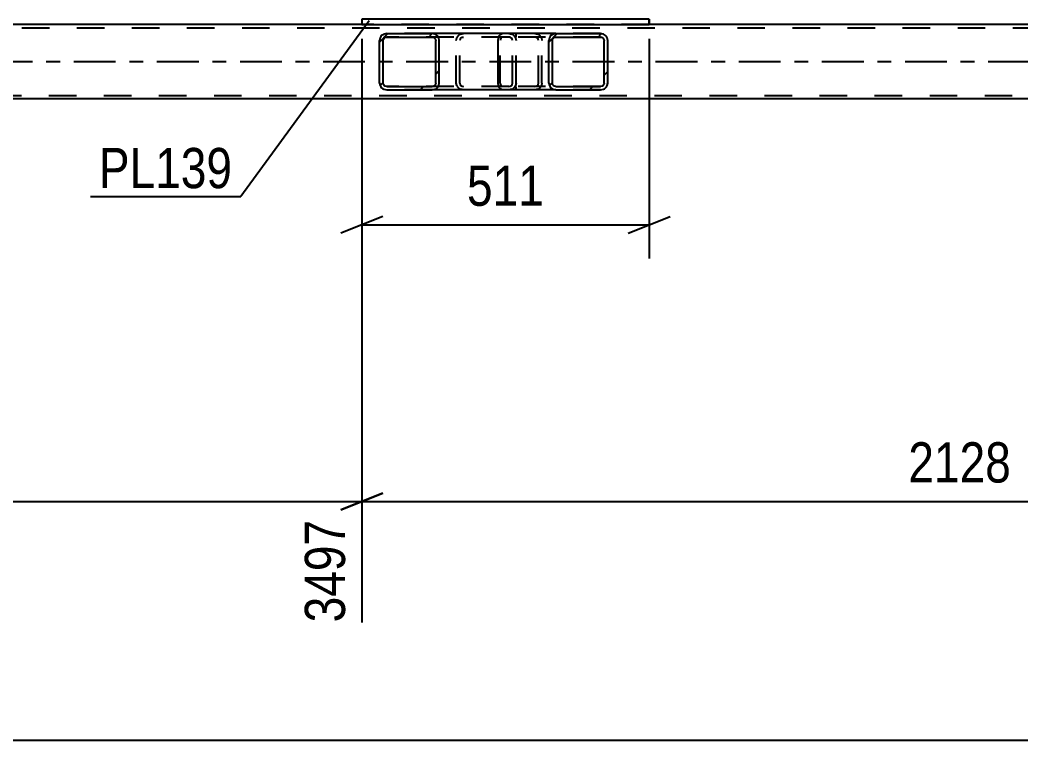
# Model space of a CAD drawing. Header units: millimetres. Extents: x -777 to 412, y -850 to -9.
# Drawn here: x -571 to -499.8, y -586.5 to -535.2 of the extents above; entities that cross this region are included whole.
import ezdxf

# ---------------------------------------------------------------- set-up
doc = ezdxf.new("R2010")
doc.units = ezdxf.units.MM
doc.linetypes.add('DXK_LINE_DOT2', pattern=[3.9198, 1.9599, -1.9599])
doc.linetypes.add('DXK_LINE_DOT3', pattern=[5.9187, 2.979, -0.9799, 0.9799, -0.9799])
doc.styles.add('Arial Narrow', font='ARIALN.TTF', dxfattribs={"height": 0.2})

# ---------------------------------------------------------------- blocks, each defined once
blk = doc.blocks.new('Part-570390744-5803 - 5775')
at = {"linetype": 'Continuous'}
h = blk.add_hatch(dxfattribs=at)
h.set_pattern_fill('', scale=0.7, style=0, pattern_type=0)
h.set_pattern_definition([(45, (-533.3173, -539.858), (-1.57154, 1.57154), [])])
h.paths.add_polyline_path([(-533.356, -539.674), (-533.317, -539.858), (-533.208, -540.014), (-533.045, -540.118), (-532.853, -540.154), (-529.669, -540.154), (-529.476, -540.118), (-529.313, -540.014), (-529.204, -539.858), (-529.166, -539.674), (-529.166, -536.634), (-529.204, -536.451), (-529.313, -536.295), (-529.476, -536.191), (-529.669, -536.154), (-532.853, -536.154), (-533.045, -536.191), (-533.208, -536.295), (-533.317, -536.451), (-533.356, -536.634)])
h.paths.add_polyline_path([(-533.085, -536.542), (-533.031, -536.465), (-532.949, -536.413), (-532.853, -536.394), (-529.669, -536.394), (-529.572, -536.413), (-529.491, -536.465), (-529.436, -536.542), (-529.417, -536.634), (-529.417, -539.674), (-529.436, -539.766), (-529.491, -539.844), (-529.572, -539.896), (-529.669, -539.914), (-532.853, -539.914), (-532.949, -539.896), (-533.031, -539.844), (-533.085, -539.766), (-533.104, -539.674), (-533.104, -536.634)])
at = {"color": 2, "linetype": 'Continuous'}
for p, q in [((-536.787, -536.191), (-536.683, -536.154)), ((-532.853, -536.154), (-536.683, -536.154)), ((-532.853, -536.154), (-533.045, -536.191)), ((-532.853, -536.154), (-529.669, -536.154)), ((-529.476, -536.191), (-529.669, -536.154)), ((-536.954, -536.634), (-536.934, -536.451)), ((-536.954, -539.674), (-536.954, -536.634)), ((-536.934, -536.451), (-536.875, -536.295)), ((-536.875, -536.295), (-536.787, -536.191)), ((-533.317, -536.451), (-533.356, -536.634)), ((-533.356, -539.674), (-533.356, -536.634)), ((-533.104, -536.634), (-533.085, -536.542)), ((-533.104, -539.674), (-533.104, -536.634)), ((-533.085, -536.542), (-533.031, -536.465)), ((-533.031, -536.465), (-532.949, -536.413)), ((-532.949, -536.413), (-532.853, -536.394)), ((-532.853, -536.394), (-529.669, -536.394)), ((-529.669, -536.394), (-529.572, -536.413)), ((-529.572, -536.413), (-529.491, -536.465)), ((-529.491, -536.465), (-529.436, -536.542)), ((-529.436, -536.542), (-529.417, -536.634)), ((-529.417, -539.674), (-529.417, -536.634)), ((-529.166, -536.634), (-529.204, -536.451)), ((-529.166, -539.674), (-529.166, -536.634)), ((-536.934, -539.858), (-536.954, -539.674)), ((-533.356, -539.674), (-533.317, -539.858)), ((-533.085, -539.766), (-533.104, -539.674)), ((-529.417, -539.674), (-529.436, -539.766)), ((-529.204, -539.858), (-529.166, -539.674)), ((-536.875, -540.014), (-536.934, -539.858)), ((-536.787, -540.118), (-536.875, -540.014)), ((-536.683, -540.154), (-536.787, -540.118)), ((-532.853, -540.154), (-536.683, -540.154)), ((-533.031, -539.844), (-533.085, -539.766)), ((-533.045, -540.118), (-532.853, -540.154)), ((-532.949, -539.896), (-533.031, -539.844)), ((-532.853, -539.914), (-532.949, -539.896)), ((-532.853, -539.914), (-529.669, -539.914)), ((-532.853, -540.154), (-529.669, -540.154)), ((-529.572, -539.896), (-529.669, -539.914)), ((-529.669, -540.154), (-529.476, -540.118)), ((-529.491, -539.844), (-529.572, -539.896)), ((-529.436, -539.766), (-529.491, -539.844))]:
    blk.add_line(p, q, dxfattribs=at)
at = {"color": 7, "linetype": 'DXK_LINE_DOT2'}
for p, q in [((-535.691, -536.394), (-535.691, -536.154)), ((-534.349, -536.154), (-534.157, -536.191)), ((-529.669, -536.154), (-532.853, -536.154)), ((-536.809, -536.542), (-536.819, -536.634)), ((-536.819, -539.674), (-536.819, -536.634)), ((-536.779, -536.465), (-536.809, -536.542)), ((-536.735, -536.413), (-536.779, -536.465)), ((-536.683, -536.394), (-536.735, -536.413)), ((-529.669, -536.394), (-536.683, -536.394)), ((-534.253, -536.413), (-534.349, -536.394)), ((-534.171, -536.465), (-534.253, -536.413)), ((-534.117, -536.542), (-534.171, -536.465)), ((-534.098, -536.634), (-534.117, -536.542)), ((-534.098, -539.674), (-534.098, -536.634)), ((-533.884, -536.451), (-533.846, -536.634)), ((-533.846, -539.674), (-533.846, -536.634)), ((-536.819, -539.674), (-536.809, -539.766)), ((-534.117, -539.766), (-534.098, -539.674)), ((-533.846, -539.674), (-533.884, -539.858)), ((-536.809, -539.766), (-536.779, -539.844)), ((-536.779, -539.844), (-536.735, -539.896)), ((-536.735, -539.896), (-536.683, -539.914)), ((-529.669, -539.914), (-536.683, -539.914)), ((-535.691, -540.154), (-535.691, -539.914)), ((-534.349, -539.914), (-534.253, -539.896)), ((-534.157, -540.118), (-534.349, -540.154)), ((-534.253, -539.896), (-534.171, -539.844)), ((-534.171, -539.844), (-534.117, -539.766)), ((-529.669, -540.154), (-532.853, -540.154))]:
    blk.add_line(p, q, dxfattribs=at)
for centre, start, end in [((-534.334, -536.65), 23.84941, 68.8059), ((-534.334, -539.659), 291.1941, 336.15059)]:
    blk.add_arc(centre, 0.492, start, end, dxfattribs=at)
at = {"color": 2, "linetype": 'Continuous'}
for centre, start, end in [((-532.867, -536.65), 111.19411, 156.1506), ((-529.654, -536.65), 23.8494, 68.80589), ((-532.867, -539.659), 203.8494, 248.80589), ((-529.654, -539.659), 291.19411, 336.1506)]:
    blk.add_arc(centre, 0.492, start, end, dxfattribs=at)
blk = doc.blocks.new('Part-570390744-5847 - 5775')
at = {"linetype": 'Continuous'}
h = blk.add_hatch(dxfattribs=at)
h.set_pattern_fill('', scale=0.7, style=0, pattern_type=0)
h.set_pattern_definition([(45, (-545.3743, -539.858), (-1.57154, 1.57154), [])])
h.paths.add_polyline_path([(-545.413, -539.674), (-545.374, -539.858), (-545.264, -540.014), (-545.098, -540.118), (-544.902, -540.154), (-541.667, -540.154), (-541.472, -540.118), (-541.306, -540.014), (-541.195, -539.858), (-541.156, -539.674), (-541.156, -536.634), (-541.195, -536.451), (-541.306, -536.295), (-541.472, -536.191), (-541.667, -536.154), (-544.902, -536.154), (-545.098, -536.191), (-545.264, -536.295), (-545.374, -536.451), (-545.413, -536.634)])
h.paths.add_polyline_path([(-545.138, -536.542), (-545.083, -536.465), (-545, -536.413), (-544.902, -536.394), (-541.667, -536.394), (-541.569, -536.413), (-541.487, -536.465), (-541.431, -536.542), (-541.412, -536.634), (-541.412, -539.674), (-541.431, -539.766), (-541.487, -539.844), (-541.569, -539.896), (-541.667, -539.914), (-544.902, -539.914), (-545, -539.896), (-545.083, -539.844), (-545.138, -539.766), (-545.158, -539.674), (-545.158, -536.634)])
at = {"color": 2, "linetype": 'Continuous'}
for p, q in [((-544.902, -536.154), (-545.098, -536.191)), ((-544.902, -536.154), (-541.667, -536.154)), ((-536.683, -536.154), (-541.667, -536.154)), ((-541.472, -536.191), (-541.667, -536.154)), ((-545.374, -536.451), (-545.413, -536.634)), ((-545.413, -539.674), (-545.413, -536.634)), ((-545.158, -536.634), (-545.138, -536.542)), ((-545.158, -539.674), (-545.158, -536.634)), ((-545.138, -536.542), (-545.083, -536.465)), ((-545.083, -536.465), (-545, -536.413)), ((-545, -536.413), (-544.902, -536.394)), ((-544.902, -536.394), (-541.667, -536.394)), ((-541.667, -536.394), (-541.569, -536.413)), ((-541.569, -536.413), (-541.487, -536.465)), ((-541.487, -536.465), (-541.431, -536.542)), ((-541.431, -536.542), (-541.412, -536.634)), ((-541.412, -539.674), (-541.412, -536.634)), ((-541.156, -536.634), (-541.195, -536.451)), ((-541.156, -539.674), (-541.156, -536.634)), ((-545.413, -539.674), (-545.374, -539.858)), ((-545.138, -539.766), (-545.158, -539.674)), ((-541.412, -539.674), (-541.431, -539.766)), ((-541.195, -539.858), (-541.156, -539.674)), ((-545.083, -539.844), (-545.138, -539.766)), ((-545.098, -540.118), (-544.902, -540.154)), ((-545, -539.896), (-545.083, -539.844)), ((-544.902, -539.914), (-545, -539.896)), ((-544.902, -539.914), (-541.667, -539.914)), ((-544.902, -540.154), (-541.667, -540.154)), ((-541.569, -539.896), (-541.667, -539.914)), ((-541.667, -540.154), (-541.472, -540.118)), ((-536.683, -540.154), (-541.667, -540.154)), ((-541.487, -539.844), (-541.569, -539.896)), ((-541.431, -539.766), (-541.487, -539.844))]:
    blk.add_line(p, q, dxfattribs=at)
at = {"color": 7, "linetype": 'DXK_LINE_DOT2'}
for p, q in [((-541.667, -536.154), (-544.902, -536.154)), ((-539.633, -536.191), (-539.437, -536.154)), ((-536.202, -536.154), (-536.683, -536.154)), ((-536.202, -536.154), (-536.006, -536.191)), ((-536.202, -536.394), (-544.902, -536.394)), ((-539.948, -536.634), (-539.909, -536.451)), ((-539.948, -539.674), (-539.948, -536.634)), ((-539.673, -536.542), (-539.692, -536.634)), ((-539.692, -539.674), (-539.692, -536.634)), ((-539.618, -536.465), (-539.673, -536.542)), ((-539.618, -536.465), (-539.595, -536.451)), ((-539.595, -536.451), (-539.535, -536.413)), ((-539.535, -536.413), (-539.437, -536.394)), ((-536.104, -536.413), (-536.202, -536.394)), ((-536.021, -536.465), (-536.104, -536.413)), ((-535.966, -536.542), (-536.021, -536.465)), ((-535.947, -536.634), (-535.966, -536.542)), ((-535.947, -539.674), (-535.947, -536.634)), ((-535.73, -536.451), (-535.691, -536.634)), ((-535.691, -539.674), (-535.691, -536.634)), ((-539.909, -539.858), (-539.948, -539.674)), ((-539.692, -539.674), (-539.673, -539.766)), ((-535.966, -539.766), (-535.947, -539.674)), ((-535.691, -539.674), (-535.73, -539.858)), ((-536.202, -539.914), (-544.902, -539.914)), ((-541.667, -540.154), (-544.902, -540.154)), ((-539.673, -539.766), (-539.618, -539.844)), ((-539.437, -540.154), (-539.633, -540.118)), ((-539.618, -539.844), (-539.535, -539.896)), ((-539.535, -539.896), (-539.437, -539.914)), ((-536.202, -540.154), (-536.683, -540.154)), ((-536.202, -539.914), (-536.104, -539.896)), ((-536.006, -540.118), (-536.202, -540.154)), ((-536.104, -539.896), (-536.021, -539.844)), ((-536.021, -539.844), (-535.966, -539.766))]:
    blk.add_line(p, q, dxfattribs=at)
at = {"color": 2, "linetype": 'Continuous'}
for centre, start, end in [((-544.922, -536.655), 110.75831, 155.68003), ((-541.648, -536.655), 24.31997, 69.24169), ((-544.922, -539.654), 204.31997, 249.24169), ((-541.648, -539.654), 290.75831, 335.68003)]:
    blk.add_arc(centre, 0.496, start, end, dxfattribs=at)
at = {"color": 7, "linetype": 'DXK_LINE_DOT2'}
for centre, start, end in [((-539.457, -536.655), 110.75832, 155.68004), ((-536.182, -536.655), 24.31996, 69.24168), ((-539.457, -539.654), 204.31996, 249.24168), ((-536.182, -539.654), 290.75832, 335.68004)]:
    blk.add_arc(centre, 0.496, start, end, dxfattribs=at)
blk = doc.blocks.new('Part-570390744-6087 - 5775')
at = {"color": 7, "linetype": 'DXK_LINE_DOT2'}
for p, q in [((-90.708, -535.754), (-686.551, -535.754)), ((-526.218, -535.514), (-546.671, -535.514)), ((-686.551, -540.554), (-90.708, -540.554))]:
    blk.add_line(p, q, dxfattribs=at)
at = {"color": 2, "linetype": 'Continuous'}
for p, q in [((-546.671, -535.514), (-611.352, -535.514)), ((-461.537, -535.514), (-526.218, -535.514)), ((-90.708, -540.794), (-686.551, -540.794))]:
    blk.add_line(p, q, dxfattribs=at)
at = {"color": 7, "linetype": 'DXK_LINE_DOT3'}
blk.add_line((-90.708, -538.154), (-686.551, -538.154), dxfattribs=at)
blk = doc.blocks.new('Part-570390744-6123 - 5775')
at = {"color": 2, "linetype": 'Continuous'}
for p, q in [((-546.671, -535.114), (-546.671, -535.514)), ((-526.218, -535.114), (-546.671, -535.114)), ((-526.218, -535.114), (-526.218, -535.514)), ((-526.218, -535.114), (-526.218, -535.114)), ((-546.671, -535.514), (-526.218, -535.514)), ((-526.218, -535.514), (-526.218, -535.514))]:
    blk.add_line(p, q, dxfattribs=at)
at = {"color": 7, "linetype": 'DXK_LINE_DOT2'}
for p, q in [((-546.671, -535.114), (-546.671, -535.514)), ((-526.218, -535.514), (-526.218, -535.114)), ((-526.218, -535.114), (-526.218, -535.114)), ((-526.218, -535.514), (-526.218, -535.514))]:
    blk.add_line(p, q, dxfattribs=at)
blk = doc.blocks.new('StraightDimension-570390744-7667 - 5775')
at = {"color": 7, "linetype": 'Continuous'}
blk.add_line((-687.191, -586.467), (-71.413, -586.467), dxfattribs=at)
blk = doc.blocks.new('StraightDimension-570390744-7107 - 5775')
at = {"color": 7, "linetype": 'Continuous'}
for p, q in [((-546.671, -536.514), (-546.671, -552.167)), ((-526.218, -536.514), (-526.218, -552.167)), ((-545.171, -549.167), (-548.171, -550.367)), ((-527.718, -550.367), (-524.718, -549.167)), ((-546.671, -549.767), (-526.218, -549.767))]:
    blk.add_line(p, q, dxfattribs=at)
at = {"color": 0}
blk.add_wipeout([(-533.102, -549.017), (-533.102, -544.817), (-539.786, -544.817), (-539.786, -549.017)], dxfattribs=at)
at = {"color": 3, "style": 'Arial Narrow'}
blk.add_text('511', height=2.8633, dxfattribs=at).set_placement((-539.186, -548.417))
blk = doc.blocks.new('StraightDimension-570390744-7353 - 5775')
at = {"color": 7, "linetype": 'Continuous'}
for p, q in [((-578.462, -514.151), (-569.14, -528.322)), ((-571.383, -527.642), (-569.536, -524.991)), ((-603.6, -548.116), (-570.459, -526.317)), ((-611.602, -535.95), (-602.281, -550.121)), ((-602.676, -546.79), (-604.523, -549.441))]:
    blk.add_line(p, q, dxfattribs=at)
at = {"color": 0}
blk.add_wipeout([(-584.649, -534.753), (-586.957, -531.244), (-592.542, -534.917), (-590.234, -538.426)], dxfattribs=at)
at = {"color": 3, "style": 'Arial Narrow'}
blk.add_text('992', height=2.8633, rotation=33.33468, dxfattribs=at).set_placement((-590.062, -537.595))
blk = doc.blocks.new('StraightDimension-570390744-7424 - 5775')
at = {"color": 7, "linetype": 'Continuous'}
for p, q in [((-546.671, -536.514), (-546.671, -578.087)), ((-545.171, -568.874), (-548.171, -570.074)), ((-546.671, -569.474), (-461.537, -569.474))]:
    blk.add_line(p, q, dxfattribs=at)
at = {"color": 0}
blk.add_wipeout([(-499.847, -568.724), (-499.847, -564.524), (-508.36, -564.524), (-508.36, -568.724)], dxfattribs=at)
at = {"color": 3, "style": 'Arial Narrow'}
blk.add_text('2128', height=2.8633, dxfattribs=at).set_placement((-507.76, -568.124))
blk = doc.blocks.new('StraightDimension-570390744-7425 - 5775')
at = {"color": 7, "linetype": 'Continuous'}
for p, q in [((-546.671, -536.514), (-546.671, -578.087)), ((-548.171, -570.074), (-545.171, -568.874)), ((-631.805, -569.474), (-546.671, -569.474))]:
    blk.add_line(p, q, dxfattribs=at)
at = {"color": 0, "linetype": 'Continuous'}
blk.add_wipeout([(-547.271, -570.174), (-551.471, -570.174), (-551.471, -578.687), (-547.271, -578.687)], dxfattribs=at)
at = {"color": 3, "linetype": 'Continuous', "style": 'Arial Narrow'}
blk.add_text('3497', height=2.8633, rotation=90.00021, dxfattribs=at).set_placement((-547.871, -578.087))
blk = doc.blocks.new('Mark-570390744-6119 - 5775')
at = {"color": 30, "linetype": 'Continuous'}
for p in [(-546.14, -535.248), (-565.999, -547.759)]:
    blk.add_line(p, (-555.295, -547.759), dxfattribs=at)
at = {"color": 0}
blk.add_wipeout([(-555.895, -547.159), (-555.895, -544.159), (-565.399, -544.159), (-565.399, -547.159)], dxfattribs=at)
blk.add_wipeout([(-555.895, -547.159), (-555.895, -544.159), (-565.399, -544.159), (-565.399, -547.159)], dxfattribs=at)
at = {"color": 3, "style": 'Arial Narrow'}
blk.add_text('PL139', height=2.8633, dxfattribs=at).set_placement((-565.399, -547.159))

msp = doc.modelspace()

# ---------------------------------------------------------------- block references
for name in ['Part-570390744-6123 - 5775', 'Part-570390744-6087 - 5775', 'Part-570390744-5847 - 5775', 'Part-570390744-5803 - 5775', 'StraightDimension-570390744-7667 - 5775']:
    msp.add_blockref(name, (0, 0))

# ---------------------------------------------------------------- next in the draw order: block references
for name in ['StraightDimension-570390744-7353 - 5775', 'StraightDimension-570390744-7107 - 5775']:
    msp.add_blockref(name, (0, 0))

# ---------------------------------------------------------------- next in the draw order: block references
msp.add_blockref('StraightDimension-570390744-7424 - 5775', (0, 0))

# ---------------------------------------------------------------- next in the draw order: block references
msp.add_blockref('StraightDimension-570390744-7425 - 5775', (0, 0))

# ---------------------------------------------------------------- next in the draw order: block references
msp.add_blockref('Mark-570390744-6119 - 5775', (0, 0))

doc.saveas('drawing.dxf')
